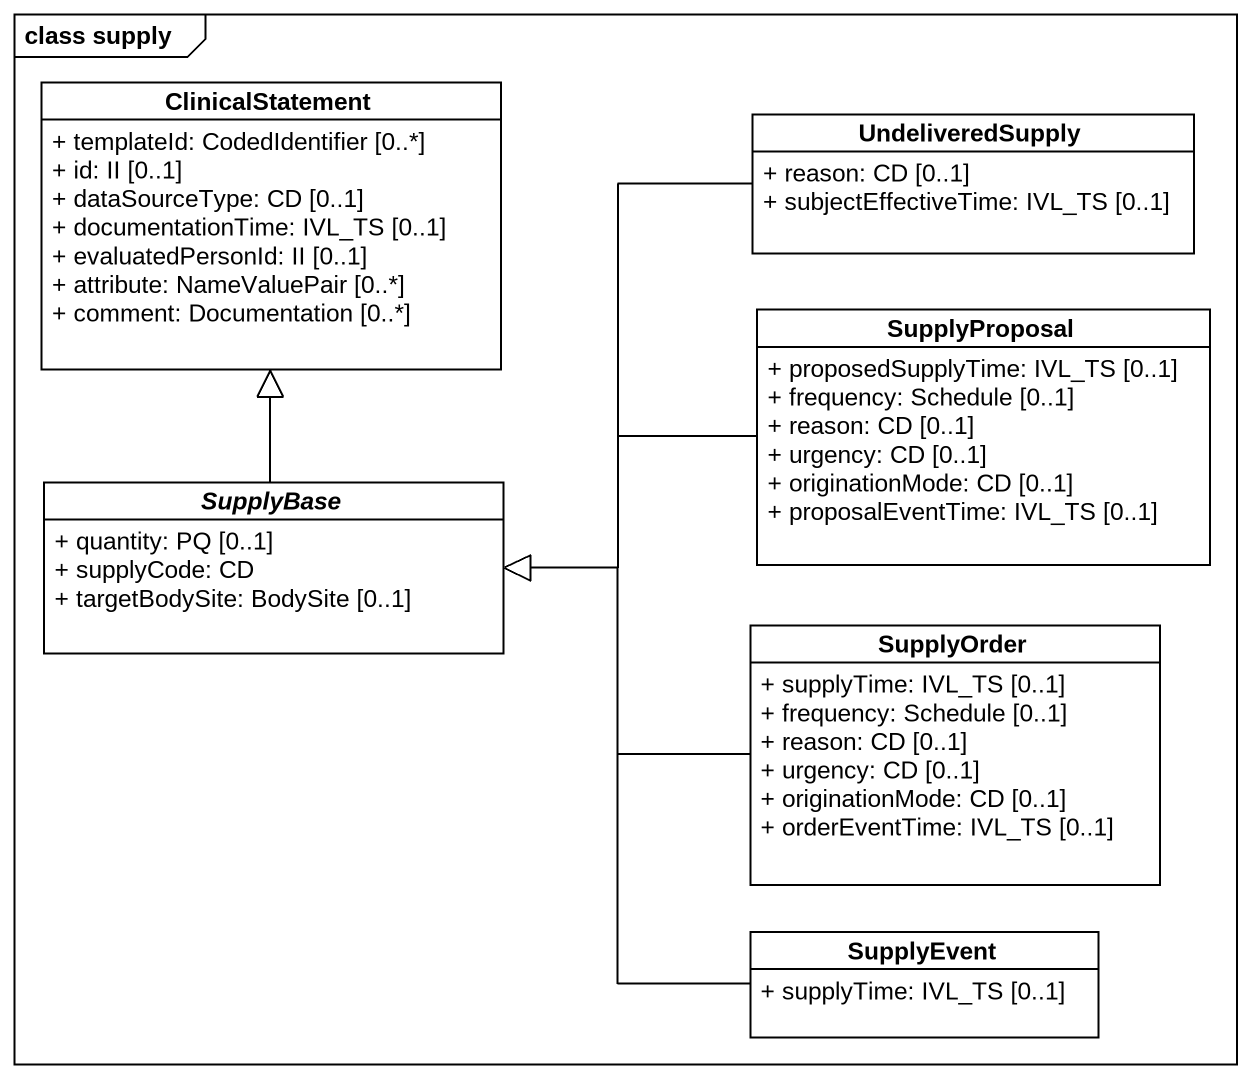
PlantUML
@startuml
mainframe class supply
hide circle
hide empty members
skinparam classAttributeIconSize 0
class ClinicalStatement {
  + templateId: CodedIdentifier [0..*]
  + id: II [0..1]
  + dataSourceType: CD [0..1]
  + documentationTime: IVL_TS [0..1]
  + evaluatedPersonId: II [0..1]
  + attribute: NameValuePair [0..*]
  + comment: Documentation [0..*]
}
class UndeliveredSupply {
  + reason: CD [0..1]
  + subjectEffectiveTime: IVL_TS [0..1]
}
class SupplyProposal {
  + proposedSupplyTime: IVL_TS [0..1]
  + frequency: Schedule [0..1]
  + reason: CD [0..1]
  + urgency: CD [0..1]
  + originationMode: CD [0..1]
  + proposalEventTime: IVL_TS [0..1]
}
abstract class SupplyBase {
  + quantity: PQ [0..1]
  + supplyCode: CD
  + targetBodySite: BodySite [0..1]
}
class SupplyOrder {
  + supplyTime: IVL_TS [0..1]
  + frequency: Schedule [0..1]
  + reason: CD [0..1]
  + urgency: CD [0..1]
  + originationMode: CD [0..1]
  + orderEventTime: IVL_TS [0..1]
}
class SupplyEvent {
  + supplyTime: IVL_TS [0..1]
}
UndeliveredSupply -left-|> SupplyBase
SupplyProposal -left-|> SupplyBase
SupplyBase -up-|> ClinicalStatement
SupplyOrder -left-|> SupplyBase
SupplyEvent -up-|> SupplyBase
@enduml
